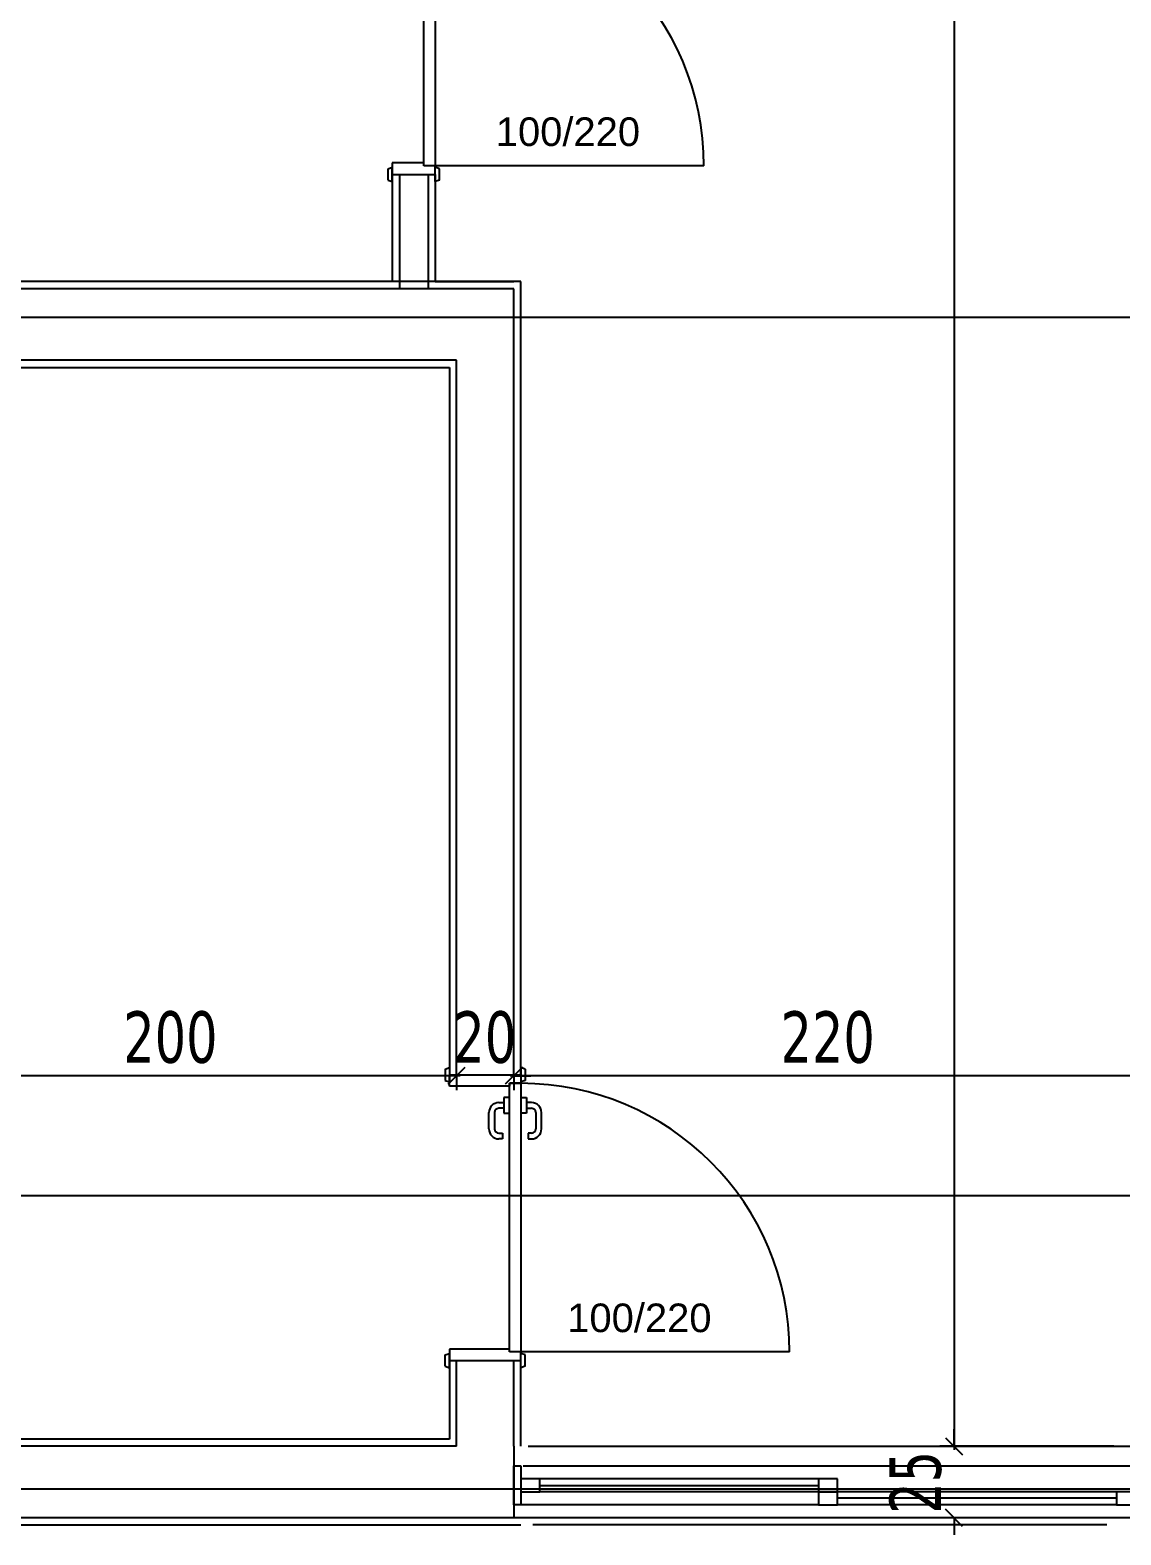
# Model space of a CAD drawing. Header units: millimetres. Extents: x 43168.9 to 43194.6, y -25545.1 to -25543.4.
# Drawn here: x 43175.183 to 43175.2594, y -25544.5521 to -25544.4468 of the extents above; entities that cross this region are included whole.
import ezdxf
from ezdxf.enums import TextEntityAlignment as Align

# ---------------------------------------------------------------- set-up
doc = ezdxf.new("R2010")
doc.units = ezdxf.units.MM
doc.header["$LTSCALE"] = 200
for name, pattern in [('DASHDOT', [1, 0.5, -0.25, 0, -0.25]), ('DASHDOT2', [0.5, 0.25, -0.125, 0, -0.125]), ('HIDDEN2', [0.1875, 0.125, -0.0625])]:
    doc.linetypes.add(name, pattern=pattern)
for name, color, linetype in [('aks_sgh', 5, 'DASHDOT2'), ('cam_sgh', 1, 'Continuous'), ('dograma_sgh', 43, 'Continuous'), ('duv_sgh', 4, 'Continuous'), ('gor-4_sgh', 17, 'Continuous'), ('izd.tas.alt_sgh', 214, 'HIDDEN2'), ('kesitcizgisi_sgh', 22, 'Continuous'), ('olcuic_sgh', 183, 'Continuous'), ('poz_sgh', 12, 'Continuous'), ('siva_sgh', 145, 'Continuous')]:
    doc.layers.add(name, color=color, linetype=linetype)
doc.styles.add('dim', font='VERDANA.TTF', dxfattribs={"width": 0.7})
doc.styles.add('text2', font='arial.ttf')

msp = doc.modelspace()

# ---------------------------------------------------------------- linework, layer by layer
at = {"color": 0, "linetype": 'ByBlock', "lineweight": -2}
for p, q in [((43175.21228, -25544.52059), (43175.21348, -25544.51939)), ((43175.21228, -25544.52059), (43175.21348, -25544.51939)), ((43175.21748, -25544.51939), (43175.21628, -25544.52059)), ((43175.21748, -25544.51939), (43175.21628, -25544.52059)), ((43175.24709, -25544.54532), (43175.24829, -25544.54652)), ((43175.24709, -25544.54532), (43175.24829, -25544.54652)), ((43175.24829, -25544.55152), (43175.24709, -25544.55032))]:
    msp.add_line(p, q, dxfattribs=at)
at = {"layer": 'aks_sgh'}
for p, q in [((43175.80688, -25544.46692), (43175.00488, -25544.46692)), ((43175.80688, -25544.54892), (43175.00488, -25544.54892))]:
    msp.add_line(p, q, dxfattribs=at)
at = {"layer": 'cam_sgh'}
for p, q in [((43175.23821, -25544.54868), (43175.2187, -25544.54868)), ((43175.25906, -25544.54956), (43175.23954, -25544.54956))]:
    msp.add_line(p, q, dxfattribs=at)
at = {"layer": 'dograma_sgh'}
for p, q in [((43175.21058, -25544.45632), (43175.21058, -25544.43752)), ((43175.21138, -25544.43752), (43175.21138, -25544.45632)), ((43175.20808, -25544.45652), (43175.20838, -25544.45642)), ((43175.20808, -25544.45732), (43175.20808, -25544.45652)), ((43175.21058, -25544.45612), (43175.20838, -25544.45612)), ((43175.20838, -25544.45612), (43175.20838, -25544.45692)), ((43175.20838, -25544.45742), (43175.20838, -25544.45642)), ((43175.20838, -25544.45692), (43175.21138, -25544.45692)), ((43175.21058, -25544.45632), (43175.21058, -25544.45612)), ((43175.21138, -25544.45632), (43175.21058, -25544.45632)), ((43175.21108, -25544.45632), (43175.21058, -25544.45632)), ((43175.21138, -25544.45632), (43175.21108, -25544.45632)), ((43175.21138, -25544.45692), (43175.21138, -25544.45632)), ((43175.21168, -25544.45652), (43175.21138, -25544.45642)), ((43175.21138, -25544.45742), (43175.21138, -25544.45642)), ((43175.21168, -25544.45732), (43175.21168, -25544.45652)), ((43175.20808, -25544.45732), (43175.20838, -25544.45742)), ((43175.21168, -25544.45732), (43175.21138, -25544.45742)), ((43175.21208, -25544.51952), (43175.21238, -25544.51942)), ((43175.21208, -25544.51952), (43175.21208, -25544.52032)), ((43175.21238, -25544.51942), (43175.21238, -25544.52042)), ((43175.21238, -25544.51992), (43175.21738, -25544.51992)), ((43175.21238, -25544.52072), (43175.21238, -25544.51992)), ((43175.21768, -25544.51952), (43175.21738, -25544.51942)), ((43175.21738, -25544.51942), (43175.21738, -25544.52042)), ((43175.21738, -25544.51992), (43175.21738, -25544.52052)), ((43175.21768, -25544.51952), (43175.21768, -25544.52032)), ((43175.21208, -25544.52032), (43175.21238, -25544.52042)), ((43175.21658, -25544.52072), (43175.21238, -25544.52072)), ((43175.21658, -25544.52052), (43175.21738, -25544.52052)), ((43175.21658, -25544.53932), (43175.21658, -25544.52052)), ((43175.21708, -25544.52052), (43175.21658, -25544.52052)), ((43175.21658, -25544.52052), (43175.21658, -25544.52072)), ((43175.21738, -25544.52052), (43175.21708, -25544.52052)), ((43175.21768, -25544.52032), (43175.21738, -25544.52042)), ((43175.21738, -25544.52052), (43175.21738, -25544.53932)), ((43175.21584, -25544.52187), (43175.21618, -25544.52187)), ((43175.21618, -25544.52227), (43175.21584, -25544.52227)), ((43175.21658, -25544.52152), (43175.21618, -25544.52152)), ((43175.21618, -25544.52152), (43175.21618, -25544.52262)), ((43175.21738, -25544.52152), (43175.21778, -25544.52152)), ((43175.21778, -25544.52152), (43175.21778, -25544.52262)), ((43175.21812, -25544.52187), (43175.21778, -25544.52187)), ((43175.21778, -25544.52227), (43175.21812, -25544.52227)), ((43175.21514, -25544.52371), (43175.21514, -25544.52257)), ((43175.21554, -25544.52257), (43175.21554, -25544.52371)), ((43175.21618, -25544.52262), (43175.21658, -25544.52262)), ((43175.21778, -25544.52262), (43175.21738, -25544.52262)), ((43175.21842, -25544.52257), (43175.21842, -25544.52371)), ((43175.21882, -25544.52371), (43175.21882, -25544.52257)), ((43175.21584, -25544.52401), (43175.21608, -25544.52401)), ((43175.21608, -25544.52441), (43175.21584, -25544.52441)), ((43175.21608, -25544.52401), (43175.21608, -25544.52441)), ((43175.21812, -25544.52401), (43175.21788, -25544.52401)), ((43175.21788, -25544.52401), (43175.21788, -25544.52441)), ((43175.21788, -25544.52441), (43175.21812, -25544.52441)), ((43175.21658, -25544.53912), (43175.21238, -25544.53912)), ((43175.21238, -25544.53912), (43175.21238, -25544.53992)), ((43175.21658, -25544.53932), (43175.21658, -25544.53912)), ((43175.21208, -25544.53952), (43175.21238, -25544.53942)), ((43175.21208, -25544.54032), (43175.21208, -25544.53952)), ((43175.21238, -25544.54042), (43175.21238, -25544.53942)), ((43175.21238, -25544.53992), (43175.21738, -25544.53992)), ((43175.21738, -25544.53932), (43175.21658, -25544.53932)), ((43175.21708, -25544.53932), (43175.21658, -25544.53932)), ((43175.21738, -25544.53932), (43175.21708, -25544.53932)), ((43175.21738, -25544.53992), (43175.21738, -25544.53932)), ((43175.21768, -25544.53952), (43175.21738, -25544.53942)), ((43175.21738, -25544.54042), (43175.21738, -25544.53942)), ((43175.21768, -25544.54032), (43175.21768, -25544.53952)), ((43175.21208, -25544.54032), (43175.21238, -25544.54042)), ((43175.21768, -25544.54032), (43175.21738, -25544.54042)), ((43175.21688, -25544.54728), (43175.21737, -25544.54728)), ((43175.21688, -25544.55001), (43175.21688, -25544.54728)), ((43175.21737, -25544.54728), (43175.21737, -25544.55001)), ((43175.2187, -25544.54819), (43175.21737, -25544.54819)), ((43175.21737, -25544.54819), (43175.21737, -25544.5491)), ((43175.2187, -25544.5491), (43175.2187, -25544.54819)), ((43175.23954, -25544.54819), (43175.23821, -25544.54819)), ((43175.23821, -25544.54819), (43175.23821, -25544.5491)), ((43175.23954, -25544.5491), (43175.23954, -25544.54819)), ((43175.21737, -25544.5491), (43175.2187, -25544.5491)), ((43175.23821, -25544.5491), (43175.23954, -25544.5491)), ((43175.23954, -25544.5491), (43175.23821, -25544.5491)), ((43175.23821, -25544.5491), (43175.23821, -25544.55001)), ((43175.23954, -25544.55001), (43175.23954, -25544.5491)), ((43175.26039, -25544.5491), (43175.25906, -25544.5491)), ((43175.25906, -25544.5491), (43175.25906, -25544.55001)), ((43175.21737, -25544.55001), (43175.21688, -25544.55001)), ((43175.23821, -25544.55001), (43175.23954, -25544.55001)), ((43175.25906, -25544.55001), (43175.26039, -25544.55001))]:
    msp.add_line(p, q, dxfattribs=at)
at = {"layer": 'dograma_sgh', "color": 145}
for p, q in [((43175.23018, -25544.45632), (43175.21138, -25544.45632)), ((43175.23618, -25544.53932), (43175.21738, -25544.53932))]:
    msp.add_line(p, q, dxfattribs=at)
for centre in [(43175.21138, -25544.45632), (43175.21738, -25544.53932)]:
    msp.add_arc(centre, 0.0188, 0, 90, dxfattribs=at)
at = {"layer": 'dograma_sgh'}
for centre, radius, start, end in [((43175.21584, -25544.52257), 0.0007, 90, 180), ((43175.21584, -25544.52257), 0.0003, 90, 180), ((43175.21812, -25544.52257), 0.0007, 360, 90), ((43175.21812, -25544.52257), 0.0003, 360, 90), ((43175.21584, -25544.52371), 0.0007, 180, 270), ((43175.21584, -25544.52371), 0.0003, 180, 270), ((43175.21812, -25544.52371), 0.0003, 270, 360), ((43175.21812, -25544.52371), 0.0007, 270, 360)]:
    msp.add_arc(centre, radius, start, end, dxfattribs=at)
at = {"layer": 'duv_sgh'}
for p, q in [((43175.20838, -25544.45692), (43175.21138, -25544.45692)), ((43175.20888, -25544.45692), (43175.20888, -25544.46492)), ((43175.21088, -25544.45692), (43175.21088, -25544.46492)), ((43175.21688, -25544.46492), (43175.07188, -25544.46492)), ((43175.21688, -25544.51992), (43175.21688, -25544.46492)), ((43175.21288, -25544.46992), (43175.07688, -25544.46992)), ((43175.21288, -25544.51992), (43175.21288, -25544.46992)), ((43175.21238, -25544.51992), (43175.21738, -25544.51992)), ((43175.21238, -25544.53992), (43175.21738, -25544.53992)), ((43175.21288, -25544.54592), (43175.21288, -25544.53992)), ((43175.21688, -25544.54592), (43175.21688, -25544.53992)), ((43175.21288, -25544.54592), (43175.07688, -25544.54592)), ((43175.21688, -25544.54592), (43175.21688, -25544.55092)), ((43175.21688, -25544.54592), (43175.21688, -25544.54592)), ((43175.21688, -25544.55092), (43175.07188, -25544.55092))]:
    msp.add_line(p, q, dxfattribs=at)
at = {"layer": 'gor-4_sgh'}
for p, q in [((43175.21788, -25544.54592), (43175.26039, -25544.54592)), ((43175.21754, -25544.54728), (43175.26039, -25544.54728)), ((43175.23821, -25544.54819), (43175.2187, -25544.54819)), ((43175.23821, -25544.5491), (43175.2187, -25544.5491)), ((43175.25906, -25544.5491), (43175.23954, -25544.5491)), ((43175.23821, -25544.55001), (43175.21723, -25544.55001)), ((43175.25906, -25544.55001), (43175.23954, -25544.55001)), ((43175.25839, -25544.55142), (43175.21821, -25544.55142))]:
    msp.add_line(p, q, dxfattribs=at)
at = {"layer": 'izd.tas.alt_sgh'}
msp.add_line((43175.30888, -25544.55092), (43175.07188, -25544.55092), dxfattribs=at)
at = {"layer": 'kesitcizgisi_sgh', "linetype": 'DASHDOT'}
msp.add_line((43175.04963, -25544.52837), (43175.76213, -25544.52837), dxfattribs=at)
at = {"layer": 'olcuic_sgh'}
for p, q in [((43175.24769, -25543.87067), (43175.24769, -25544.54617)), ((43175.21313, -25544.51999), (43175.17263, -25544.51999)), ((43175.21288, -25544.51999), (43175.21168, -25544.51999)), ((43175.21288, -25544.51999), (43175.21288, -25544.52099)), ((43175.21288, -25544.51999), (43175.21288, -25544.52099)), ((43175.26113, -25544.51999), (43175.21663, -25544.51999)), ((43175.21688, -25544.51999), (43175.21688, -25544.52099)), ((43175.21688, -25544.51999), (43175.21808, -25544.51999)), ((43175.21688, -25544.51999), (43175.21688, -25544.52099)), ((43175.24769, -25544.54592), (43175.24769, -25544.54472)), ((43175.25888, -25544.54592), (43175.24669, -25544.54592)), ((43175.25888, -25544.54592), (43175.24669, -25544.54592)), ((43175.25888, -25544.55092), (43175.24669, -25544.55092)), ((43175.24769, -25544.55092), (43175.24769, -25544.55212))]:
    msp.add_line(p, q, dxfattribs=at)
at = {"layer": 'siva_sgh'}
for p, q in [((43175.20838, -25544.45692), (43175.20838, -25544.46442)), ((43175.21138, -25544.45692), (43175.21138, -25544.46442)), ((43175.21738, -25544.46442), (43175.07138, -25544.46442)), ((43175.20838, -25544.46442), (43175.09638, -25544.46442)), ((43175.21138, -25544.46442), (43175.21688, -25544.46442)), ((43175.21738, -25544.51992), (43175.21738, -25544.46442)), ((43175.07138, -25544.47042), (43175.21238, -25544.47042)), ((43175.21238, -25544.47042), (43175.21238, -25544.51992)), ((43175.21238, -25544.53992), (43175.21238, -25544.54542)), ((43175.21738, -25544.54592), (43175.21738, -25544.53992)), ((43175.21238, -25544.54542), (43175.07138, -25544.54542)), ((43175.07138, -25544.55142), (43175.21738, -25544.55142)), ((43175.21738, -25544.55142), (43175.21738, -25544.55142))]:
    msp.add_line(p, q, dxfattribs=at)

# ---------------------------------------------------------------- texts
at = {"layer": 'olcuic_sgh', "color": 2, "style": 'dim', "width": 0.7}
for s, p in [('200', (43175.18955, -25544.51908)), ('20', (43175.21265, -25544.51908)), ('220', (43175.23555, -25544.51908))]:
    msp.add_text(s, height=0.0036, dxfattribs=at).set_placement(p)
msp.add_text('25', height=0.0036, rotation=90, dxfattribs=at).set_placement((43175.24677, -25544.55064))
at = {"layer": 'poz_sgh', "style": 'text2'}
for p in [(43175.22067, -25544.45493), (43175.22567, -25544.53793)]:
    msp.add_text('100/220', height=0.002, dxfattribs=at).set_placement(p, align=Align.CENTER)

doc.saveas('drawing.dxf')
